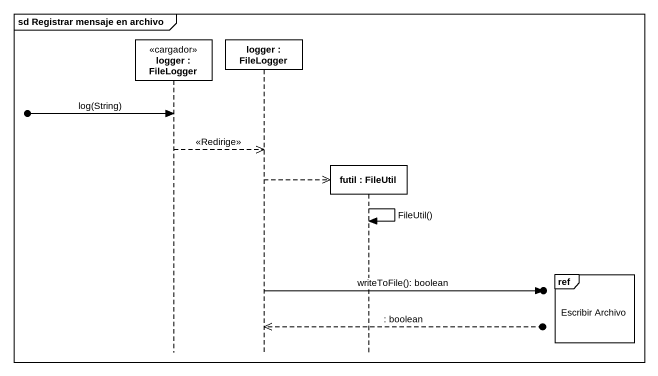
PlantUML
@startuml
mainframe sd Registrar mensaje en archivo
hide footbox
participant "logger : FileLogger" as logger <<cargador>>
participant "logger : FileLogger" as logger_2
participant "futil : FileUtil" as futil

[o-> logger : log(String)
logger -->> logger_2 : <<Redirige>>
logger_2 -->> futil **
futil -> futil : FileUtil()
ref over futil : Escribir Archivo
logger_2 ->o] : writeToFile(): boolean
logger_2 <<--o] : : boolean
@enduml
